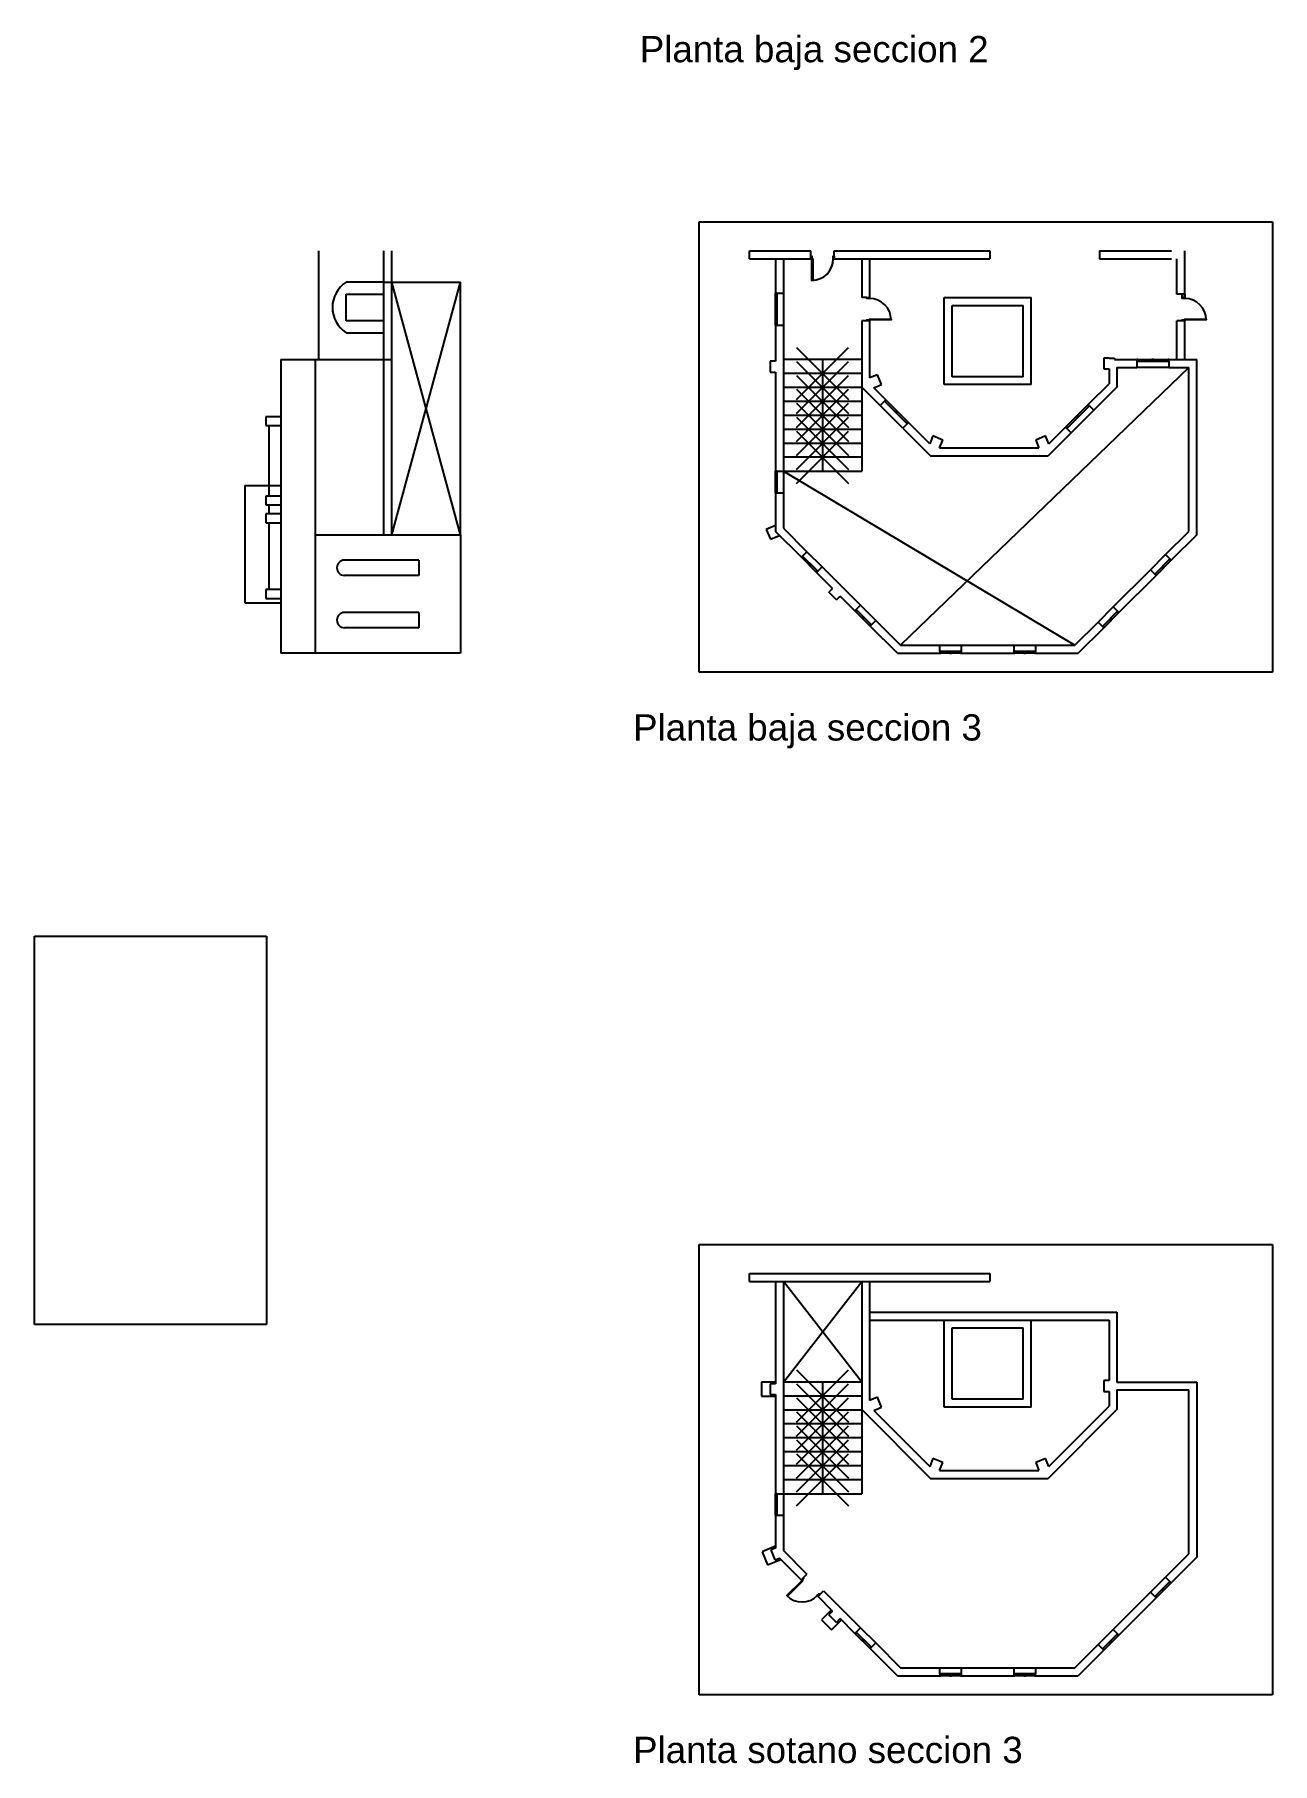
# Model space of a CAD drawing. Header units: millimetres. Extents: x 1971 to 2227, y 2630 to 3098.
# Drawn here: x 2046.5 to 2093.9, y 2629.7 to 2695.9 of the extents above; entities that cross this region are included whole.
import ezdxf

# ---------------------------------------------------------------- set-up
doc = ezdxf.new("R2010")
doc.units = ezdxf.units.MM
doc.header["$PDMODE"] = 3
for name, color, linetype in [('CarpinteriaExterior', 130, 'Continuous'), ('CarpinteriaInterior', 10, 'Continuous'), ('Imagenes', 50, 'Continuous'), ('PrimerPlano', 160, 'Continuous'), ('SegundoPlano', 254, 'Continuous'), ('Texto', 250, 'Continuous')]:
    doc.layers.add(name, color=color, linetype=linetype)
doc.styles.get("Standard").update_dxf_attribs({"font": 'arial.ttf'})
picture_1 = doc.add_image_def('image7.png', size_in_pixel=(1832, 1440))
picture_2 = doc.add_image_def('image10.png', size_in_pixel=(1911, 1140))

msp = doc.modelspace()

# ---------------------------------------------------------------- linework, layer by layer
at = {"layer": 'CarpinteriaExterior'}
for p, q in [((2058.432, 2684.944), (2058.432, 2685.967)), ((2058.432, 2685.967), (2059.878, 2685.967)), ((2074.873, 2684.772), (2074.873, 2686.005)), ((2074.94, 2684.772), (2074.94, 2686.005)), ((2059.878, 2684.944), (2058.432, 2684.944)), ((2088.708, 2683.46), (2089.941, 2683.46)), ((2088.708, 2683.393), (2089.941, 2683.393)), ((2079.047, 2681.868), (2079.919, 2680.995)), ((2079.095, 2681.915), (2079.967, 2681.043)), ((2085.979, 2680.867), (2086.851, 2681.739)), ((2086.027, 2680.82), (2086.899, 2681.692)), ((2074.873, 2678.358), (2074.873, 2679.181)), ((2074.94, 2678.358), (2074.94, 2679.181)), ((2061.211, 2675.775), (2058.369, 2675.775)), ((2061.211, 2675.775), (2061.211, 2675.193)), ((2076.447, 2675.304), (2075.866, 2675.886)), ((2076.495, 2675.352), (2075.913, 2675.933)), ((2089.979, 2675.822), (2089.398, 2675.241)), ((2090.027, 2675.775), (2089.445, 2675.193)), ((2061.211, 2675.193), (2058.369, 2675.193)), ((2061.211, 2673.771), (2058.369, 2673.771)), ((2061.211, 2673.771), (2061.211, 2673.189)), ((2078.499, 2673.253), (2077.917, 2673.834)), ((2078.546, 2673.3), (2077.965, 2673.882)), ((2087.975, 2673.818), (2087.394, 2673.237)), ((2088.023, 2673.771), (2087.441, 2673.189)), ((2061.211, 2673.189), (2058.369, 2673.189)), ((2081.992, 2672.279), (2081.169, 2672.279)), ((2081.992, 2672.212), (2081.169, 2672.212)), ((2084.825, 2672.279), (2084.003, 2672.279)), ((2084.825, 2672.212), (2084.003, 2672.212)), ((2074.873, 2639.189), (2074.873, 2640.012)), ((2074.94, 2639.189), (2074.94, 2640.012)), ((2089.979, 2636.653), (2089.398, 2636.072)), ((2090.027, 2636.606), (2089.445, 2636.024)), ((2078.499, 2634.084), (2077.917, 2634.665)), ((2078.546, 2634.131), (2077.965, 2634.713)), ((2087.975, 2634.649), (2087.394, 2634.068)), ((2088.023, 2634.602), (2087.441, 2634.021)), ((2081.992, 2633.11), (2081.169, 2633.11)), ((2081.992, 2633.043), (2081.169, 2633.043)), ((2084.825, 2633.11), (2084.003, 2633.11)), ((2084.825, 2633.043), (2084.003, 2633.043))]:
    msp.add_line(p, q, dxfattribs=at)
for points in [[(2074.94, 2686.005), (2074.873, 2686.005), (2074.873, 2685.969), (2074.94, 2685.969), (2074.94, 2686.005)], [(2074.94, 2685.425), (2074.873, 2685.425), (2074.873, 2685.389), (2074.94, 2685.389), (2074.94, 2685.425)], [(2074.94, 2685.389), (2074.873, 2685.389), (2074.873, 2685.352), (2074.94, 2685.352), (2074.94, 2685.389)], [(2074.94, 2684.808), (2074.873, 2684.808), (2074.873, 2684.772), (2074.94, 2684.772), (2074.94, 2684.808)], [(2088.744, 2683.393), (2088.744, 2683.46), (2088.708, 2683.46), (2088.708, 2683.393), (2088.744, 2683.393)], [(2089.325, 2683.393), (2089.325, 2683.46), (2089.288, 2683.46), (2089.288, 2683.393), (2089.325, 2683.393)], [(2089.361, 2683.393), (2089.361, 2683.46), (2089.325, 2683.46), (2089.325, 2683.393), (2089.361, 2683.393)], [(2089.941, 2683.393), (2089.941, 2683.46), (2089.905, 2683.46), (2089.905, 2683.393), (2089.941, 2683.393)], [(2079.073, 2681.842), (2079.12, 2681.889), (2079.095, 2681.915), (2079.047, 2681.868), (2079.073, 2681.842)], [(2079.483, 2681.432), (2079.531, 2681.479), (2079.505, 2681.505), (2079.458, 2681.457), (2079.483, 2681.432)], [(2079.509, 2681.406), (2079.556, 2681.453), (2079.531, 2681.479), (2079.483, 2681.432), (2079.509, 2681.406)], [(2086.899, 2681.692), (2086.851, 2681.739), (2086.826, 2681.713), (2086.873, 2681.666), (2086.899, 2681.692)], [(2079.919, 2680.995), (2079.967, 2681.043), (2079.941, 2681.069), (2079.894, 2681.021), (2079.919, 2680.995)], [(2086.052, 2680.845), (2086.005, 2680.893), (2085.979, 2680.867), (2086.027, 2680.82), (2086.052, 2680.845)], [(2086.463, 2681.256), (2086.415, 2681.303), (2086.39, 2681.277), (2086.437, 2681.23), (2086.463, 2681.256)], [(2086.488, 2681.281), (2086.441, 2681.329), (2086.415, 2681.303), (2086.463, 2681.256), (2086.488, 2681.281)], [(2074.94, 2679.181), (2074.873, 2679.181), (2074.873, 2679.144), (2074.94, 2679.144), (2074.94, 2679.181)], [(2074.94, 2678.806), (2074.873, 2678.806), (2074.873, 2678.769), (2074.94, 2678.769), (2074.94, 2678.806)], [(2074.94, 2678.769), (2074.873, 2678.769), (2074.873, 2678.733), (2074.94, 2678.733), (2074.94, 2678.769)], [(2074.94, 2678.395), (2074.873, 2678.395), (2074.873, 2678.358), (2074.94, 2678.358), (2074.94, 2678.395)], [(2075.913, 2675.933), (2075.866, 2675.886), (2075.892, 2675.86), (2075.939, 2675.907), (2075.913, 2675.933)], [(2076.178, 2675.668), (2076.131, 2675.621), (2076.157, 2675.595), (2076.204, 2675.642), (2076.178, 2675.668)], [(2076.204, 2675.642), (2076.157, 2675.595), (2076.182, 2675.569), (2076.23, 2675.617), (2076.204, 2675.642)], [(2089.663, 2675.506), (2089.71, 2675.458), (2089.736, 2675.484), (2089.689, 2675.532), (2089.663, 2675.506)], [(2089.689, 2675.532), (2089.736, 2675.484), (2089.762, 2675.51), (2089.714, 2675.557), (2089.689, 2675.532)], [(2089.954, 2675.797), (2090.001, 2675.749), (2090.027, 2675.775), (2089.979, 2675.822), (2089.954, 2675.797)], [(2076.469, 2675.377), (2076.422, 2675.33), (2076.447, 2675.304), (2076.495, 2675.352), (2076.469, 2675.377)], [(2089.398, 2675.241), (2089.445, 2675.193), (2089.471, 2675.219), (2089.424, 2675.267), (2089.398, 2675.241)], [(2077.965, 2673.882), (2077.917, 2673.834), (2077.943, 2673.808), (2077.991, 2673.856), (2077.965, 2673.882)], [(2078.23, 2673.617), (2078.182, 2673.569), (2078.208, 2673.543), (2078.256, 2673.591), (2078.23, 2673.617)], [(2078.256, 2673.591), (2078.208, 2673.543), (2078.234, 2673.518), (2078.281, 2673.565), (2078.256, 2673.591)], [(2087.659, 2673.502), (2087.706, 2673.454), (2087.732, 2673.48), (2087.685, 2673.528), (2087.659, 2673.502)], [(2087.685, 2673.528), (2087.732, 2673.48), (2087.758, 2673.506), (2087.71, 2673.553), (2087.685, 2673.528)], [(2087.95, 2673.793), (2087.997, 2673.745), (2088.023, 2673.771), (2087.975, 2673.818), (2087.95, 2673.793)], [(2078.521, 2673.326), (2078.473, 2673.278), (2078.499, 2673.253), (2078.546, 2673.3), (2078.521, 2673.326)], [(2087.394, 2673.237), (2087.441, 2673.189), (2087.467, 2673.215), (2087.42, 2673.263), (2087.394, 2673.237)], [(2081.169, 2672.279), (2081.169, 2672.212), (2081.206, 2672.212), (2081.206, 2672.279), (2081.169, 2672.279)], [(2081.544, 2672.279), (2081.544, 2672.212), (2081.58, 2672.212), (2081.58, 2672.279), (2081.544, 2672.279)], [(2081.58, 2672.279), (2081.58, 2672.212), (2081.617, 2672.212), (2081.617, 2672.279), (2081.58, 2672.279)], [(2081.955, 2672.279), (2081.955, 2672.212), (2081.992, 2672.212), (2081.992, 2672.279), (2081.955, 2672.279)], [(2084.003, 2672.279), (2084.003, 2672.212), (2084.04, 2672.212), (2084.04, 2672.279), (2084.003, 2672.279)], [(2084.378, 2672.279), (2084.378, 2672.212), (2084.414, 2672.212), (2084.414, 2672.279), (2084.378, 2672.279)], [(2084.414, 2672.279), (2084.414, 2672.212), (2084.451, 2672.212), (2084.451, 2672.279), (2084.414, 2672.279)], [(2084.789, 2672.279), (2084.789, 2672.212), (2084.825, 2672.212), (2084.825, 2672.279), (2084.789, 2672.279)], [(2074.94, 2640.012), (2074.873, 2640.012), (2074.873, 2639.975), (2074.94, 2639.975), (2074.94, 2640.012)], [(2074.94, 2639.637), (2074.873, 2639.637), (2074.873, 2639.6), (2074.94, 2639.6), (2074.94, 2639.637)], [(2074.94, 2639.6), (2074.873, 2639.6), (2074.873, 2639.564), (2074.94, 2639.564), (2074.94, 2639.6)], [(2074.94, 2639.226), (2074.873, 2639.226), (2074.873, 2639.189), (2074.94, 2639.189), (2074.94, 2639.226)], [(2089.954, 2636.628), (2090.001, 2636.58), (2090.027, 2636.606), (2089.979, 2636.653), (2089.954, 2636.628)], [(2089.398, 2636.072), (2089.445, 2636.024), (2089.471, 2636.05), (2089.424, 2636.098), (2089.398, 2636.072)], [(2089.663, 2636.337), (2089.71, 2636.289), (2089.736, 2636.315), (2089.689, 2636.363), (2089.663, 2636.337)], [(2089.689, 2636.363), (2089.736, 2636.315), (2089.762, 2636.341), (2089.714, 2636.388), (2089.689, 2636.363)], [(2077.965, 2634.713), (2077.917, 2634.665), (2077.943, 2634.639), (2077.991, 2634.687), (2077.965, 2634.713)], [(2078.23, 2634.448), (2078.182, 2634.4), (2078.208, 2634.374), (2078.256, 2634.422), (2078.23, 2634.448)], [(2087.95, 2634.624), (2087.997, 2634.576), (2088.023, 2634.602), (2087.975, 2634.649), (2087.95, 2634.624)], [(2078.256, 2634.422), (2078.208, 2634.374), (2078.234, 2634.349), (2078.281, 2634.396), (2078.256, 2634.422)], [(2078.521, 2634.157), (2078.473, 2634.109), (2078.499, 2634.084), (2078.546, 2634.131), (2078.521, 2634.157)], [(2087.394, 2634.068), (2087.441, 2634.021), (2087.467, 2634.046), (2087.42, 2634.094), (2087.394, 2634.068)], [(2087.659, 2634.333), (2087.706, 2634.286), (2087.732, 2634.311), (2087.685, 2634.359), (2087.659, 2634.333)], [(2087.685, 2634.359), (2087.732, 2634.311), (2087.758, 2634.337), (2087.71, 2634.384), (2087.685, 2634.359)], [(2081.169, 2633.11), (2081.169, 2633.043), (2081.206, 2633.043), (2081.206, 2633.11), (2081.169, 2633.11)], [(2081.544, 2633.11), (2081.544, 2633.043), (2081.58, 2633.043), (2081.58, 2633.11), (2081.544, 2633.11)], [(2081.58, 2633.11), (2081.58, 2633.043), (2081.617, 2633.043), (2081.617, 2633.11), (2081.58, 2633.11)], [(2081.955, 2633.11), (2081.955, 2633.043), (2081.992, 2633.043), (2081.992, 2633.11), (2081.955, 2633.11)], [(2084.003, 2633.11), (2084.003, 2633.043), (2084.04, 2633.043), (2084.04, 2633.11), (2084.003, 2633.11)], [(2084.378, 2633.11), (2084.378, 2633.043), (2084.414, 2633.043), (2084.414, 2633.11), (2084.378, 2633.11)], [(2084.414, 2633.11), (2084.414, 2633.043), (2084.451, 2633.043), (2084.451, 2633.11), (2084.414, 2633.11)], [(2084.789, 2633.11), (2084.789, 2633.043), (2084.825, 2633.043), (2084.825, 2633.11), (2084.789, 2633.11)]]:
    msp.add_lwpolyline(points, dxfattribs=at)
for points in [[(2078.477, 2685.833), (2078.477, 2685.8), (2078.376, 2685.8), (2078.376, 2685.833)], [(2090.546, 2685.967), (2090.546, 2685.833), (2090.445, 2685.833), (2090.445, 2685.967)], [(2090.546, 2685.833), (2090.546, 2685.8), (2090.445, 2685.8), (2090.445, 2685.833)], [(2078.477, 2684.977), (2078.477, 2684.944), (2078.376, 2684.944), (2078.376, 2684.977)], [(2079.299, 2685.011), (2079.299, 2684.977), (2078.477, 2684.977), (2078.477, 2685.011)], [(2090.546, 2684.977), (2090.546, 2684.944), (2090.445, 2684.944), (2090.445, 2684.977)], [(2091.368, 2685.011), (2091.368, 2684.977), (2090.546, 2684.977), (2090.546, 2685.011)], [(2075.332, 2636.088), (2075.308, 2636.111), (2075.89, 2636.693), (2075.913, 2636.669)], [(2075.89, 2636.693), (2075.866, 2636.717), (2075.937, 2636.788), (2075.961, 2636.764)], [(2076.495, 2636.088), (2076.471, 2636.111), (2076.542, 2636.182), (2076.566, 2636.159)]]:
    msp.add_lwpolyline(points, close=True, dxfattribs=at)
for centre, radius, start, end in [((2078.477, 2684.977), 0.823, 0, 90), ((2090.546, 2684.977), 0.823, 0, 90), ((2058.369, 2675.484), 0.291, 90, 270), ((2058.369, 2673.48), 0.291, 90, 270), ((2075.89, 2636.693), 0.823, 225, 315)]:
    msp.add_arc(centre, radius, start, end, dxfattribs=at)
at = {"layer": 'CarpinteriaInterior'}
for points in [[(2076.264, 2687.317), (2076.23, 2687.317), (2076.23, 2687.417), (2076.264, 2687.417)], [(2077.12, 2687.317), (2077.086, 2687.317), (2077.086, 2687.417), (2077.12, 2687.417)], [(2076.297, 2686.494), (2076.264, 2686.494), (2076.264, 2687.317), (2076.297, 2687.317)]]:
    msp.add_lwpolyline(points, close=True, dxfattribs=at)
msp.add_arc((2076.264, 2687.317), 0.823, 270, 0, dxfattribs=at)
at = {"layer": 'PrimerPlano'}
for p, q in [((2073.876, 2687.619), (2076.23, 2687.619)), ((2073.876, 2687.317), (2073.876, 2687.619)), ((2076.23, 2687.417), (2076.23, 2687.619)), ((2077.12, 2687.417), (2077.12, 2687.619)), ((2077.12, 2687.619), (2083.086, 2687.619)), ((2083.086, 2687.619), (2083.086, 2687.317)), ((2087.285, 2687.619), (2090.032, 2687.619)), ((2087.285, 2687.619), (2087.285, 2687.317)), ((2090.546, 2685.833), (2090.546, 2687.619)), ((2073.876, 2687.317), (2076.23, 2687.317)), ((2074.873, 2687.317), (2074.873, 2686.005)), ((2075.175, 2687.317), (2075.175, 2686.005)), ((2077.12, 2687.317), (2078.915, 2687.317)), ((2078.175, 2687.317), (2078.175, 2685.833)), ((2078.477, 2687.317), (2078.477, 2685.833)), ((2078.915, 2687.317), (2083.086, 2687.317)), ((2087.285, 2687.317), (2090.032, 2687.317)), ((2090.244, 2685.967), (2090.244, 2687.317)), ((2062.812, 2676.752), (2062.812, 2686.43)), ((2074.94, 2686.005), (2075.175, 2686.005)), ((2078.376, 2685.833), (2078.175, 2685.833)), ((2081.331, 2682.5), (2081.331, 2685.833)), ((2081.331, 2685.833), (2084.664, 2685.833)), ((2081.633, 2682.802), (2081.633, 2685.532)), ((2081.633, 2685.532), (2084.362, 2685.532)), ((2084.362, 2682.802), (2084.362, 2685.532)), ((2084.664, 2682.5), (2084.664, 2685.833)), ((2090.546, 2685.967), (2090.244, 2685.967)), ((2074.873, 2684.772), (2074.873, 2683.393)), ((2074.94, 2684.772), (2075.175, 2684.772)), ((2075.175, 2684.772), (2075.175, 2679.181)), ((2078.376, 2684.944), (2078.175, 2684.944)), ((2078.175, 2684.944), (2078.175, 2682.408)), ((2078.477, 2684.944), (2078.477, 2682.756)), ((2090.244, 2683.46), (2090.244, 2684.944)), ((2090.445, 2684.944), (2090.244, 2684.944)), ((2090.546, 2683.46), (2090.546, 2684.944)), ((2087.44, 2683.515), (2087.44, 2683.104)), ((2087.645, 2683.515), (2087.44, 2683.515)), ((2087.645, 2683.515), (2087.851, 2683.515)), ((2087.851, 2683.515), (2087.851, 2683.46)), ((2087.851, 2683.46), (2088.708, 2683.46)), ((2089.941, 2683.46), (2091.004, 2683.46)), ((2091.004, 2676.752), (2091.004, 2683.46)), ((2074.668, 2683.393), (2074.668, 2682.982)), ((2074.873, 2683.393), (2074.668, 2683.393)), ((2074.668, 2682.982), (2074.873, 2682.982)), ((2074.873, 2682.982), (2074.873, 2679.181)), ((2078.778, 2682.88), (2078.477, 2682.756)), ((2078.935, 2682.5), (2078.778, 2682.88)), ((2084.362, 2682.802), (2081.633, 2682.802)), ((2087.44, 2683.104), (2087.645, 2683.104)), ((2087.645, 2683.104), (2087.645, 2682.533)), ((2087.947, 2683.158), (2088.708, 2683.158)), ((2087.947, 2683.158), (2087.947, 2682.408)), ((2088.708, 2683.393), (2088.708, 2683.158)), ((2089.941, 2683.393), (2089.941, 2683.158)), ((2089.941, 2683.158), (2090.702, 2683.158)), ((2090.702, 2676.877), (2090.702, 2683.158)), ((2078.175, 2682.408), (2078.881, 2681.702)), ((2078.634, 2682.376), (2078.935, 2682.5)), ((2079.095, 2681.915), (2078.634, 2682.376)), ((2084.664, 2682.5), (2081.331, 2682.5)), ((2086.851, 2681.739), (2087.645, 2682.533)), ((2087.947, 2682.408), (2087.065, 2681.526)), ((2079.047, 2681.868), (2078.881, 2681.702)), ((2086.899, 2681.692), (2087.065, 2681.526)), ((2079.919, 2680.995), (2079.753, 2680.83)), ((2079.753, 2680.83), (2080.811, 2679.772)), ((2080.779, 2680.231), (2079.967, 2681.043)), ((2085.343, 2680.231), (2085.979, 2680.867)), ((2086.027, 2680.82), (2086.193, 2680.654)), ((2080.904, 2680.532), (2080.779, 2680.231)), ((2081.284, 2680.374), (2080.904, 2680.532)), ((2081.159, 2680.073), (2081.284, 2680.374)), ((2085.218, 2680.532), (2084.838, 2680.374)), ((2084.838, 2680.374), (2084.963, 2680.073)), ((2085.343, 2680.231), (2085.218, 2680.532)), ((2086.193, 2680.654), (2085.31, 2679.772)), ((2080.811, 2679.772), (2085.31, 2679.772)), ((2081.159, 2680.073), (2084.963, 2680.073)), ((2074.94, 2679.181), (2075.175, 2679.181)), ((2074.873, 2678.358), (2074.873, 2676.878)), ((2074.94, 2678.358), (2075.175, 2678.358)), ((2075.175, 2678.358), (2075.175, 2677.003)), ((2074.873, 2677.101), (2074.519, 2676.954)), ((2074.519, 2676.954), (2074.676, 2676.574)), ((2075.866, 2675.886), (2074.873, 2676.878)), ((2075.175, 2677.003), (2076.079, 2676.099)), ((2089.813, 2675.988), (2090.702, 2676.877)), ((2062.812, 2676.752), (2062.812, 2672.212)), ((2074.676, 2676.574), (2075.03, 2676.721)), ((2091.004, 2676.752), (2090.027, 2675.775)), ((2075.913, 2675.933), (2076.079, 2676.099)), ((2076.495, 2675.352), (2076.661, 2675.518)), ((2076.661, 2675.518), (2078.131, 2674.047)), ((2089.813, 2675.988), (2089.979, 2675.822)), ((2077.061, 2674.691), (2076.447, 2675.304)), ((2087.809, 2673.984), (2089.232, 2675.407)), ((2089.445, 2675.193), (2088.023, 2673.771)), ((2089.232, 2675.407), (2089.398, 2675.241)), ((2077.061, 2674.691), (2076.915, 2674.545)), ((2077.206, 2674.255), (2076.915, 2674.545)), ((2077.206, 2674.255), (2077.352, 2674.4)), ((2077.917, 2673.834), (2077.352, 2674.4)), ((2077.965, 2673.882), (2078.131, 2674.047)), ((2087.809, 2673.984), (2087.975, 2673.818)), ((2079.539, 2672.212), (2078.499, 2673.253)), ((2078.546, 2673.3), (2078.712, 2673.466)), ((2078.712, 2673.466), (2079.664, 2672.514)), ((2086.339, 2672.514), (2087.228, 2673.403)), ((2087.441, 2673.189), (2086.464, 2672.212)), ((2087.228, 2673.403), (2087.394, 2673.237)), ((2079.539, 2672.212), (2081.169, 2672.212)), ((2079.664, 2672.514), (2081.169, 2672.514)), ((2081.169, 2672.279), (2081.169, 2672.514)), ((2081.992, 2672.279), (2081.992, 2672.514)), ((2081.992, 2672.514), (2084.003, 2672.514)), ((2081.992, 2672.212), (2084.003, 2672.212)), ((2084.003, 2672.514), (2084.003, 2672.279)), ((2084.825, 2672.514), (2084.825, 2672.279)), ((2084.825, 2672.514), (2086.339, 2672.514)), ((2084.825, 2672.212), (2086.464, 2672.212)), ((2073.876, 2648.45), (2077.12, 2648.45)), ((2073.876, 2648.148), (2073.876, 2648.45)), ((2077.12, 2648.45), (2083.086, 2648.45)), ((2083.086, 2648.45), (2083.086, 2648.148)), ((2073.876, 2648.148), (2077.12, 2648.148)), ((2074.873, 2648.148), (2074.873, 2644.224)), ((2075.175, 2648.148), (2075.175, 2640.012)), ((2077.12, 2648.148), (2078.915, 2648.148)), ((2078.175, 2648.148), (2078.175, 2643.239)), ((2078.477, 2648.148), (2078.477, 2643.587)), ((2078.915, 2648.148), (2083.086, 2648.148)), ((2078.477, 2646.966), (2087.947, 2646.966)), ((2078.477, 2646.664), (2087.645, 2646.664)), ((2081.331, 2643.332), (2081.331, 2646.664)), ((2081.633, 2643.633), (2081.633, 2646.363)), ((2081.633, 2646.363), (2084.362, 2646.363)), ((2084.362, 2643.633), (2084.362, 2646.363)), ((2084.664, 2643.332), (2084.664, 2646.664)), ((2087.645, 2646.664), (2087.645, 2644.346)), ((2087.947, 2646.966), (2087.947, 2644.291)), ((2074.332, 2644.291), (2074.332, 2643.746)), ((2074.873, 2644.291), (2074.332, 2644.291)), ((2074.332, 2643.746), (2074.873, 2643.746)), ((2074.668, 2644.224), (2074.668, 2643.813)), ((2074.873, 2644.224), (2074.668, 2644.224)), ((2074.668, 2643.813), (2074.873, 2643.813)), ((2074.873, 2643.813), (2074.873, 2640.012)), ((2078.778, 2643.711), (2078.477, 2643.587)), ((2078.935, 2643.332), (2078.778, 2643.711)), ((2087.44, 2644.346), (2087.44, 2643.935)), ((2087.645, 2644.346), (2087.44, 2644.346)), ((2087.44, 2643.935), (2087.645, 2643.935)), ((2087.645, 2643.935), (2087.645, 2643.364)), ((2087.947, 2644.291), (2091.004, 2644.291)), ((2087.947, 2643.99), (2090.702, 2643.99)), ((2087.947, 2643.99), (2087.947, 2643.239)), ((2090.702, 2637.708), (2090.702, 2643.99)), ((2091.004, 2644.291), (2091.004, 2637.583)), ((2078.175, 2643.239), (2080.811, 2640.603)), ((2078.634, 2643.207), (2078.935, 2643.332)), ((2078.634, 2643.207), (2080.779, 2641.062)), ((2084.664, 2643.332), (2081.331, 2643.332)), ((2084.362, 2643.633), (2081.633, 2643.633)), ((2087.947, 2643.239), (2085.31, 2640.603)), ((2085.343, 2641.062), (2087.645, 2643.364)), ((2080.904, 2641.363), (2080.779, 2641.062)), ((2081.284, 2641.206), (2080.904, 2641.363)), ((2081.159, 2640.904), (2081.284, 2641.206)), ((2085.218, 2641.363), (2084.838, 2641.206)), ((2084.838, 2641.206), (2084.963, 2640.904)), ((2085.343, 2641.062), (2085.218, 2641.363)), ((2080.811, 2640.603), (2085.31, 2640.603)), ((2081.159, 2640.904), (2084.963, 2640.904)), ((2074.94, 2640.012), (2075.175, 2640.012)), ((2074.873, 2639.189), (2074.873, 2637.932)), ((2074.94, 2639.189), (2075.175, 2639.189)), ((2075.175, 2639.189), (2075.175, 2637.834)), ((2074.873, 2638.005), (2074.361, 2637.792)), ((2074.361, 2637.792), (2074.569, 2637.288)), ((2074.873, 2637.932), (2074.696, 2637.859)), ((2074.696, 2637.859), (2074.853, 2637.479)), ((2075.175, 2637.834), (2076.079, 2636.93)), ((2074.569, 2637.288), (2075.082, 2637.501)), ((2074.853, 2637.479), (2075.03, 2637.552)), ((2075.913, 2636.669), (2075.03, 2637.552)), ((2089.813, 2636.819), (2090.702, 2637.708)), ((2091.004, 2637.583), (2090.027, 2636.606)), ((2075.937, 2636.788), (2076.079, 2636.93)), ((2089.813, 2636.819), (2089.979, 2636.653)), ((2077.061, 2635.522), (2076.495, 2636.088)), ((2076.566, 2636.159), (2076.708, 2636.301)), ((2076.708, 2636.301), (2078.131, 2634.879)), ((2087.809, 2634.815), (2089.232, 2636.238)), ((2089.445, 2636.024), (2088.023, 2634.602)), ((2089.232, 2636.238), (2089.398, 2636.072)), ((2077.013, 2635.569), (2076.631, 2635.187)), ((2076.631, 2635.187), (2077.017, 2634.801)), ((2077.061, 2635.522), (2076.915, 2635.376)), ((2077.206, 2635.086), (2076.915, 2635.376)), ((2077.017, 2634.801), (2077.399, 2635.184)), ((2077.206, 2635.086), (2077.352, 2635.231)), ((2077.917, 2634.665), (2077.352, 2635.231)), ((2077.965, 2634.713), (2078.131, 2634.879)), ((2087.809, 2634.815), (2087.975, 2634.649)), ((2079.539, 2633.043), (2078.499, 2634.084)), ((2078.546, 2634.131), (2078.712, 2634.297)), ((2078.712, 2634.297), (2079.664, 2633.345)), ((2086.339, 2633.345), (2087.228, 2634.234)), ((2087.441, 2634.021), (2086.464, 2633.043)), ((2087.228, 2634.234), (2087.394, 2634.068)), ((2079.664, 2633.345), (2081.169, 2633.345)), ((2081.169, 2633.11), (2081.169, 2633.345)), ((2081.992, 2633.345), (2084.003, 2633.345)), ((2081.992, 2633.11), (2081.992, 2633.345)), ((2084.003, 2633.345), (2084.003, 2633.11)), ((2084.825, 2633.345), (2086.339, 2633.345)), ((2084.825, 2633.345), (2084.825, 2633.11)), ((2079.539, 2633.043), (2081.169, 2633.043)), ((2081.992, 2633.043), (2084.003, 2633.043)), ((2084.825, 2633.043), (2086.464, 2633.043))]:
    msp.add_line(p, q, dxfattribs=at)
at = {"layer": 'SegundoPlano'}
for p, q in [((2057.387, 2683.46), (2057.387, 2687.619)), ((2059.878, 2676.752), (2059.878, 2687.619)), ((2060.18, 2676.752), (2060.18, 2687.619)), ((2059.878, 2686.43), (2058.432, 2686.43)), ((2059.878, 2686.43), (2062.812, 2686.43)), ((2062.812, 2676.752), (2060.18, 2686.43)), ((2060.18, 2676.752), (2062.812, 2686.43)), ((2075.175, 2686.005), (2075.175, 2684.772)), ((2058.432, 2684.482), (2059.878, 2684.482)), ((2055.937, 2683.46), (2055.937, 2674.145)), ((2055.937, 2683.46), (2060.18, 2683.46)), ((2056.284, 2683.46), (2056.284, 2683.46)), ((2057.246, 2683.46), (2057.246, 2672.212)), ((2078.175, 2683.46), (2075.175, 2683.46)), ((2076.675, 2683.46), (2076.675, 2679.181)), ((2078.175, 2682.925), (2075.175, 2682.925)), ((2090.702, 2683.158), (2079.664, 2672.514)), ((2089.941, 2683.158), (2088.708, 2683.158)), ((2078.175, 2682.39), (2075.175, 2682.39)), ((2078.175, 2682.408), (2078.175, 2679.181)), ((2078.175, 2681.855), (2075.175, 2681.855)), ((2079.753, 2680.83), (2078.881, 2681.702)), ((2087.065, 2681.526), (2086.193, 2680.654)), ((2055.937, 2681.272), (2055.354, 2681.272)), ((2055.354, 2681.272), (2055.354, 2680.928)), ((2055.354, 2680.928), (2055.937, 2680.928)), ((2055.478, 2680.928), (2055.478, 2678.232)), ((2078.175, 2681.32), (2075.175, 2681.32)), ((2078.175, 2680.785), (2075.175, 2680.785)), ((2078.175, 2680.25), (2075.175, 2680.25)), ((2078.175, 2679.715), (2075.175, 2679.715)), ((2075.175, 2679.181), (2075.175, 2678.358)), ((2075.175, 2679.181), (2078.175, 2679.181)), ((2075.175, 2679.181), (2086.339, 2672.514)), ((2054.549, 2678.636), (2055.937, 2678.636)), ((2054.549, 2678.636), (2054.549, 2674.145)), ((2055.937, 2678.232), (2055.354, 2678.232)), ((2055.354, 2678.232), (2055.354, 2677.889)), ((2055.354, 2677.889), (2055.937, 2677.889)), ((2055.937, 2677.55), (2055.354, 2677.55)), ((2055.354, 2677.55), (2055.354, 2677.206)), ((2055.478, 2677.889), (2055.478, 2677.55)), ((2055.354, 2677.206), (2055.937, 2677.206)), ((2055.478, 2677.206), (2055.478, 2674.647)), ((2057.246, 2676.752), (2062.51, 2676.752)), ((2062.51, 2676.752), (2062.812, 2676.752)), ((2076.079, 2676.099), (2076.661, 2675.518)), ((2089.232, 2675.407), (2089.813, 2675.988)), ((2055.937, 2674.647), (2055.354, 2674.647)), ((2055.354, 2674.647), (2055.354, 2674.304)), ((2055.354, 2674.304), (2055.937, 2674.304)), ((2054.549, 2674.145), (2055.937, 2674.145)), ((2055.937, 2674.145), (2055.937, 2672.212)), ((2078.131, 2674.047), (2078.712, 2673.466)), ((2087.228, 2673.403), (2087.809, 2673.984)), ((2062.812, 2672.212), (2055.937, 2672.212)), ((2062.812, 2672.212), (2062.812, 2672.212)), ((2081.169, 2672.514), (2081.992, 2672.514)), ((2084.003, 2672.514), (2084.825, 2672.514)), ((2078.175, 2644.291), (2075.175, 2648.148)), ((2075.175, 2644.291), (2078.175, 2648.148)), ((2078.175, 2644.291), (2075.175, 2644.291)), ((2078.175, 2643.756), (2075.175, 2643.756)), ((2076.675, 2644.291), (2076.675, 2640.012)), ((2078.175, 2643.221), (2075.175, 2643.221)), ((2078.175, 2643.239), (2078.175, 2640.012)), ((2078.175, 2642.686), (2075.175, 2642.686)), ((2078.175, 2642.151), (2075.175, 2642.151)), ((2078.175, 2641.616), (2075.175, 2641.616)), ((2078.175, 2641.082), (2075.175, 2641.082)), ((2078.175, 2640.547), (2075.175, 2640.547)), ((2075.175, 2640.012), (2075.175, 2639.189)), ((2075.175, 2640.012), (2078.175, 2640.012)), ((2089.232, 2636.238), (2089.813, 2636.819)), ((2078.131, 2634.879), (2078.712, 2634.297)), ((2087.228, 2634.234), (2087.809, 2634.815)), ((2081.169, 2633.345), (2081.992, 2633.345)), ((2084.003, 2633.345), (2084.825, 2633.345))]:
    msp.add_line(p, q, dxfattribs=at)
msp.add_arc((2059.072, 2685.456), 1.165, 123.3007, 236.6993, dxfattribs=at)
for p in [(2076.675, 2682.925), (2076.675, 2682.39), (2076.675, 2681.855), (2076.675, 2681.32), (2076.675, 2680.785), (2076.675, 2680.25), (2076.675, 2679.715), (2076.675, 2643.756), (2076.675, 2643.221), (2076.675, 2642.686), (2076.675, 2642.151), (2076.675, 2641.616), (2076.675, 2641.082), (2076.675, 2640.547)]:
    msp.add_point(p, dxfattribs=at)

# ---------------------------------------------------------------- texts
at = {"layer": 'Texto', "char_height": 1.00583, "attachment_point": 1}
for s, width, heights, insert in [('Planta baja seccion 2', 13.69588, [1.306], (2069.676, 2695.855)), ('Planta baja seccion 3', 13.69588, [1.306], (2069.42, 2669.872)), ('Planta sotano seccion 3', 15.29209, [1.283], (2069.42, 2630.704))]:
    msp.add_mtext_dynamic_manual_height_columns(s, width=width, gutter_width=5.029, heights=heights, dxfattribs=dict(at, insert=insert))

# ---------------------------------------------------------------- pictures from other files: only their frames are drawn
at = {"layer": 'Imagenes'}
image = msp.add_image(picture_1, insert=(2071.955, 2671.48), size_in_units=(21.946, 17.25), dxfattribs=at)
image.dxf.flags = 7
image = msp.add_image(picture_2, insert=(2055.382, 2646.493), size_in_units=(14.884, 8.879), rotation=90, dxfattribs=at)
image.dxf.flags = 7
image = msp.add_image(picture_1, insert=(2071.955, 2632.311), size_in_units=(21.946, 17.25), dxfattribs=at)
image.dxf.flags = 7

doc.saveas('drawing.dxf')
